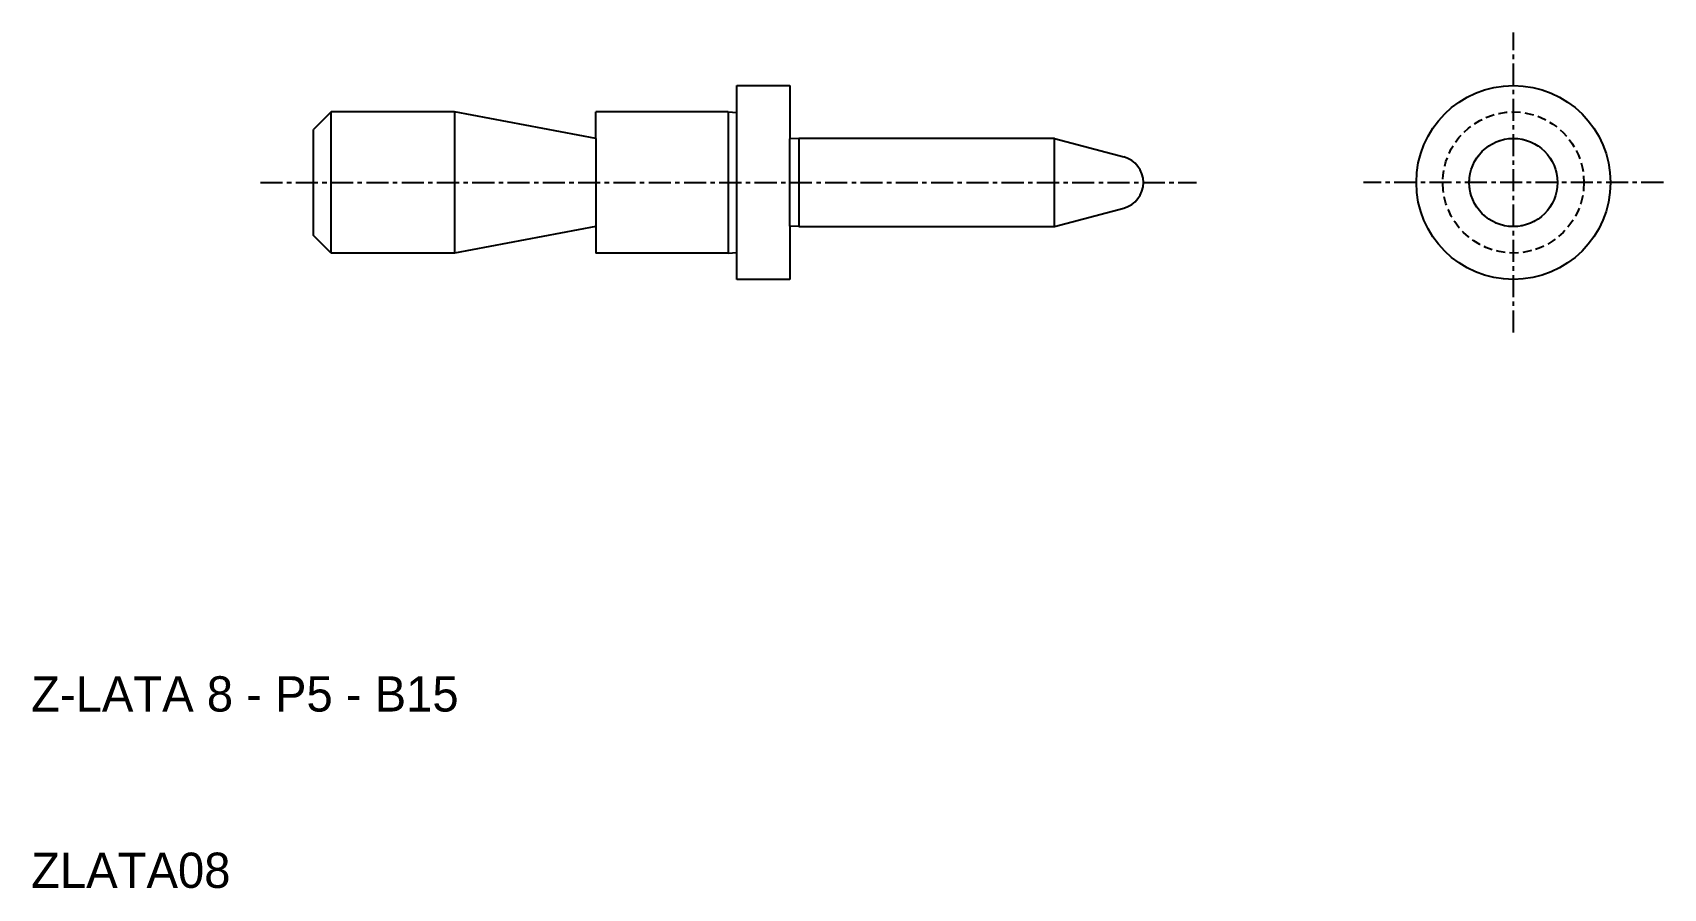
# Model space of a CAD drawing. Extents: x 4.8 to 97.2, y 5.1 to 53.7.
import ezdxf

# ---------------------------------------------------------------- set-up
doc = ezdxf.new("R2010")
doc.units = 0
doc.linetypes.add('CENTER', pattern=[2, 1.25, -0.25, 0.25, -0.25])
doc.linetypes.add('DASHED', pattern=[0.75, 0.5, -0.25])
doc.layers.get('0').update_dxf_attribs({"linetype": 'CONTINUOUS'})
doc.layers.add('CENTER', color=1, linetype='CENTER')

msp = doc.modelspace()

# ---------------------------------------------------------------- linework, layer by layer
at = {"color": 7, "linetype": 'CONTINUOUS'}
for p, q in [((44.687, 50.672), (47.687, 50.672)), ((44.687, 49.147), (44.687, 50.672)), ((47.687, 50.672), (47.687, 47.647)), ((21.687, 49.172), (20.687, 48.172)), ((28.687, 49.172), (21.687, 49.172)), ((21.687, 41.172), (21.687, 49.172)), ((36.687, 47.672), (28.687, 49.172)), ((28.687, 49.172), (28.687, 41.172)), ((44.187, 49.172), (36.687, 49.172)), ((36.687, 47.672), (36.687, 49.172)), ((44.187, 49.172), (44.187, 41.172)), ((44.187, 49.172), (44.687, 49.147)), ((44.687, 41.197), (44.687, 49.147)), ((20.687, 42.172), (20.687, 48.172)), ((36.687, 47.672), (36.687, 42.672)), ((48.187, 47.672), (47.687, 47.647)), ((47.687, 42.697), (47.687, 47.647)), ((62.687, 47.672), (48.187, 47.672)), ((48.187, 47.672), (48.187, 42.672)), ((62.687, 47.672), (66.61, 46.621)), ((62.687, 42.672), (62.687, 47.672)), ((62.687, 42.672), (66.61, 43.723)), ((36.687, 42.672), (28.687, 41.172)), ((36.687, 42.672), (36.687, 41.172)), ((48.187, 42.672), (47.687, 42.697)), ((47.687, 42.697), (47.687, 39.672)), ((48.187, 42.672), (62.687, 42.672)), ((21.687, 41.172), (20.687, 42.172)), ((28.687, 41.172), (21.687, 41.172)), ((44.187, 41.172), (36.687, 41.172)), ((44.187, 41.172), (44.687, 41.197)), ((44.687, 39.672), (44.687, 41.197)), ((47.687, 39.672), (44.687, 39.672))]:
    msp.add_line(p, q, dxfattribs=at)
for radius in [5.5, 2.5]:
    msp.add_circle((88.687, 45.172), radius, dxfattribs=at)
at = {"color": 3, "linetype": 'DASHED'}
for radius in [4, 2.5]:
    msp.add_circle((88.687, 45.172), radius, dxfattribs=at)
at = {"color": 7, "linetype": 'CONTINUOUS'}
msp.add_arc((66.221, 45.172), 1.5, 285, 75, dxfattribs=at)
at = {"layer": 'CENTER', "color": 1, "linetype": 'CENTER'}
for p, q in [((88.687, 36.672), (88.687, 53.672)), ((17.687, 45.172), (70.721, 45.172)), ((97.187, 45.172), (80.187, 45.172))]:
    msp.add_line(p, q, dxfattribs=at)

# ---------------------------------------------------------------- texts
at = {"color": 7, "linetype": 'CONTINUOUS'}
for s, p in [('Z-LATA 8 - P5 - B15', (4.687, 15.172)), ('ZLATA08', (4.687, 5.172))]:
    msp.add_text(s, height=2, dxfattribs=at).set_placement(p)

doc.saveas('drawing.dxf')
